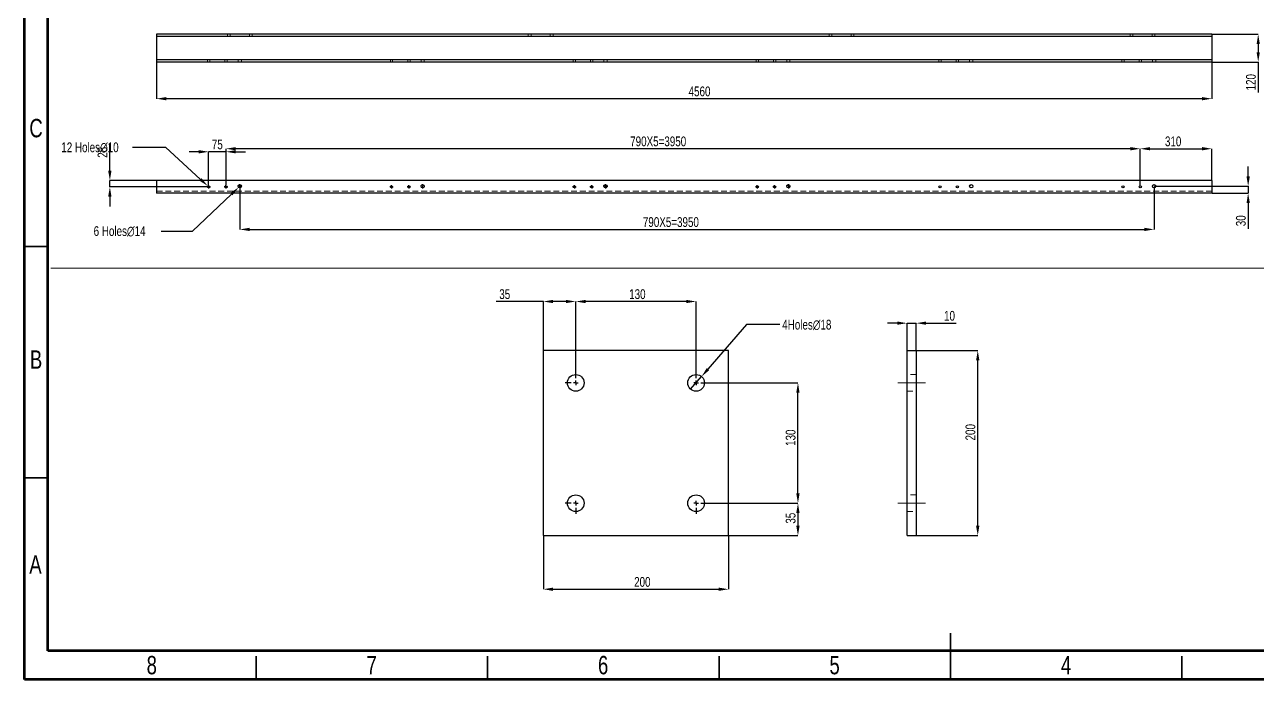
# Model space of a CAD drawing. Header units: millimetres. Extents: x 41 to 1868, y -696 to 319.
# Drawn here: x 970.7 to 1237, y 27.4 to 168.8 of the extents above; entities that cross this region are included whole.
import ezdxf

# ---------------------------------------------------------------- set-up
doc = ezdxf.new("R2010")
doc.units = ezdxf.units.MM
doc.header["$PDSIZE"] = -1
doc.linetypes.add('CENTERX2', pattern=[20.32, 12.7, -2.54, 2.54, -2.54])
doc.linetypes.add('HIDDEN', pattern=[1.905, 1.27, -0.635])
doc.layers.add('FORMAT', color=7, linetype='Continuous')
doc.styles.add('SLDTEXTSTYLE0', font='TXT', dxfattribs={"width": 0.75})
doc.dimstyles.new('SLDDIMSTYLE10', dxfattribs={"dimtxt": 2.116667, "dimasz": 2.116667, "dimexe": 0, "dimexo": 0.625, "dimgap": 0.529167, "dimtad": 1, "dimdec": 0, "dimlfac": 5, "dimrnd": 1e-09, "dimzin": 12, "dimtxsty": 'SLDTEXTSTYLE0', "dimsah": 1, "dimcen": 2.5, "dimazin": 3, "dimtfac": 1, "dimtdec": 0, "dimtmove": 0, "dimatfit": 3, "dimfrac": 2, "dimtzin": 12})
doc.dimstyles.new('SLDDIMSTYLE11', dxfattribs={"dimtxt": 2.116667, "dimasz": 2.116667, "dimexe": 0, "dimexo": 0.625, "dimgap": 0.529167, "dimtad": 1, "dimdec": 0, "dimlfac": 5, "dimrnd": 1e-09, "dimzin": 12, "dimtxsty": 'SLDTEXTSTYLE0', "dimsah": 1, "dimcen": 2.5, "dimazin": 3, "dimtfac": 1, "dimtdec": 0, "dimtmove": 0, "dimatfit": 0, "dimfrac": 2, "dimtzin": 12})
doc.dimstyles.new('SLDDIMSTYLE12', dxfattribs={"dimtxt": 2.116667, "dimasz": 2.116667, "dimexe": 0, "dimexo": 0.625, "dimgap": 0.529167, "dimtad": 1, "dimdec": 0, "dimlfac": 5, "dimrnd": 1e-09, "dimzin": 12, "dimtxsty": 'SLDTEXTSTYLE0', "dimblk1": 'NONE', "dimsah": 1, "dimcen": 0, "dimazin": 3, "dimtfac": 1, "dimtdec": 0, "dimtmove": 0, "dimatfit": 3, "dimldrblk": 'NONE', "dimfrac": 2, "dimtzin": 12})
doc.dimstyles.new('SLDDIMSTYLE5', dxfattribs={"dimtxt": 2.116667, "dimasz": 2.116667, "dimexe": 0, "dimexo": 0.625, "dimgap": 0.529167, "dimtad": 1, "dimdec": 0, "dimlfac": 20, "dimrnd": 1e-09, "dimzin": 12, "dimtxsty": 'SLDTEXTSTYLE0', "dimsah": 1, "dimcen": 2.5, "dimazin": 3, "dimtfac": 1, "dimtdec": 0, "dimtmove": 0, "dimatfit": 0, "dimfrac": 2, "dimtzin": 12})
doc.dimstyles.new('SLDDIMSTYLE7', dxfattribs={"dimtxt": 2.116667, "dimasz": 2.116667, "dimexe": 0, "dimexo": 0.625, "dimgap": 0.529167, "dimtad": 1, "dimdec": 0, "dimlfac": 20, "dimrnd": 1e-09, "dimzin": 12, "dimtxsty": 'SLDTEXTSTYLE0', "dimsah": 1, "dimcen": 2.5, "dimazin": 3, "dimtfac": 1, "dimtdec": 0, "dimtmove": 0, "dimatfit": 3, "dimfrac": 2, "dimtzin": 12})
doc.dimstyles.new('SLDDIMSTYLE8', dxfattribs={"dimtxt": 2.116667, "dimasz": 2.116667, "dimexe": 0, "dimexo": 0.625, "dimgap": 0.529167, "dimtad": 1, "dimdec": 0, "dimlfac": 20, "dimrnd": 1e-09, "dimzin": 12, "dimtxsty": 'SLDTEXTSTYLE0', "dimblk1": 'NONE', "dimsah": 1, "dimcen": 0, "dimazin": 3, "dimtfac": 1, "dimtdec": 0, "dimtmove": 0, "dimatfit": 3, "dimldrblk": 'NONE', "dimfrac": 2, "dimtzin": 12})

# ---------------------------------------------------------------- blocks, each defined once
blk = doc.blocks.new('*D744')
at = {"layer": 'Defpoints', "color": 0}
for p in [(999.14, 160.77), (1227.14, 160.77), (999.14, 152.85)]:
    blk.add_point(p, dxfattribs=at)
at = {"layer": 'FORMAT', "color": 0, "lineweight": -2}
for p, q in [((999.14, 160.71), (999.14, 152.85)), ((1227.14, 160.71), (1227.14, 152.85)), ((1225.03, 152.85), (1001.26, 152.85))]:
    blk.add_line(p, q, dxfattribs=at)
at = {"layer": 'FORMAT', "color": 0}
for points in [[(1001.26, 153.2), (1001.26, 152.5), (999.14, 152.85)], [(1225.03, 153.2), (1225.03, 152.5), (1227.14, 152.85)]]:
    blk.add_solid(points, dxfattribs=at)
at = {"layer": 'FORMAT', "color": 0, "insert": (1116.46, 155.49), "char_height": 2.117, "attachment_point": 2, "style": 'SLDTEXTSTYLE0'}
blk.add_mtext('\\A1;4560', dxfattribs=at)
blk = doc.blocks.new('*D745')
at = {"layer": 'Defpoints', "color": 0}
for p in [(1227.14, 166.77), (1227.14, 160.77), (1237.14, 160.77)]:
    blk.add_point(p, dxfattribs=at)
at = {"layer": 'FORMAT', "color": 0, "lineweight": -2}
for p, q in [((1227.21, 166.77), (1237.14, 166.77)), ((1237.14, 164.65), (1237.14, 162.89)), ((1227.21, 160.77), (1237.14, 160.77)), ((1237.14, 160.77), (1237.14, 154.16))]:
    blk.add_line(p, q, dxfattribs=at)
at = {"layer": 'FORMAT', "color": 0}
for points in [[(1236.79, 164.65), (1237.5, 164.65), (1237.14, 166.77)], [(1236.79, 162.89), (1237.5, 162.89), (1237.14, 160.77)]]:
    blk.add_solid(points, dxfattribs=at)
at = {"layer": 'FORMAT', "color": 0, "insert": (1234.5, 156.4), "char_height": 2.117, "attachment_point": 2, "rotation": 90, "style": 'SLDTEXTSTYLE0'}
blk.add_mtext('\\A1;120', dxfattribs=at)
blk = doc.blocks.new('*D746')
at = {"layer": 'Defpoints', "color": 0}
for p in [(1010.23, 133.98), (1010.6, 133.64)]:
    blk.add_point(p, dxfattribs=at)
at = {"layer": 'FORMAT', "color": 0, "lineweight": -2}
for p, q in [((993.94, 142.35), (1001.1, 142.35)), ((1001.1, 142.35), (1008.67, 135.41)), ((1010.6, 133.64), (1010.23, 133.98))]:
    blk.add_line(p, q, dxfattribs=at)
at = {"layer": 'FORMAT', "color": 0}
blk.add_solid([(1008.91, 135.67), (1008.44, 135.15), (1010.23, 133.98)], dxfattribs=at)
at = {"layer": 'FORMAT', "color": 0, "insert": (978.59, 143.41), "char_height": 2.1167, "attachment_point": 1, "style": 'SLDTEXTSTYLE0'}
blk.add_mtext('\\A1;12 Holes∅10', dxfattribs=at)
blk = doc.blocks.new('_None')
blk = doc.blocks.new('*D747')
at = {"layer": 'Defpoints', "color": 0}
for p in [(1016.89, 133.7), (1017.4, 134.18)]:
    blk.add_point(p, dxfattribs=at)
at = {"layer": 'FORMAT', "color": 0, "lineweight": -2}
for p, q in [((1017.4, 134.18), (1016.89, 133.7)), ((1006.91, 124.26), (1015.35, 132.24)), ((1000.13, 124.26), (1006.91, 124.26))]:
    blk.add_line(p, q, dxfattribs=at)
at = {"layer": 'FORMAT', "color": 0}
blk.add_solid([(1015.11, 132.5), (1015.59, 131.99), (1016.89, 133.7)], dxfattribs=at)
at = {"layer": 'FORMAT', "color": 0, "insert": (985.58, 125.31), "char_height": 2.1167, "attachment_point": 1, "style": 'SLDTEXTSTYLE0'}
blk.add_mtext('\\A1;6 Holes∅14', dxfattribs=at)
blk = doc.blocks.new('*D748')
at = {"layer": 'Defpoints', "color": 0}
for p in [(1010.42, 141.38), (1010.42, 134.19), (1014.17, 134.19)]:
    blk.add_point(p, dxfattribs=at)
at = {"layer": 'FORMAT', "color": 0, "lineweight": -2}
for p, q in [((1008.3, 141.38), (1006.18, 141.38)), ((1010.42, 134.25), (1010.42, 141.38)), ((1014.17, 141.38), (1010.42, 141.38)), ((1014.17, 134.25), (1014.17, 141.38)), ((1016.28, 141.38), (1018.4, 141.38))]:
    blk.add_line(p, q, dxfattribs=at)
at = {"layer": 'FORMAT', "color": 0}
for points in [[(1008.3, 141.74), (1008.3, 141.03), (1010.42, 141.38)], [(1016.28, 141.74), (1016.28, 141.03), (1014.17, 141.38)]]:
    blk.add_solid(points, dxfattribs=at)
at = {"layer": 'FORMAT', "color": 0, "insert": (1012.29, 144.03), "char_height": 2.117, "attachment_point": 2, "style": 'SLDTEXTSTYLE0'}
blk.add_mtext('\\A1;75', dxfattribs=at)
blk = doc.blocks.new('*D749')
at = {"layer": 'Defpoints', "color": 0}
for p in [(989.08, 135.19), (999.14, 135.19), (1010.04, 133.81)]:
    blk.add_point(p, dxfattribs=at)
at = {"layer": 'FORMAT', "color": 0, "lineweight": -2}
for p, q in [((989.08, 137.3), (989.08, 143.13)), ((999.08, 135.19), (989.08, 135.19)), ((989.08, 133.81), (989.08, 135.19)), ((1009.98, 133.81), (989.08, 133.81)), ((989.08, 131.7), (989.08, 129.58))]:
    blk.add_line(p, q, dxfattribs=at)
at = {"layer": 'FORMAT', "color": 0}
for points in [[(988.72, 137.3), (989.43, 137.3), (989.08, 135.19)], [(988.72, 131.7), (989.43, 131.7), (989.08, 133.81)]]:
    blk.add_solid(points, dxfattribs=at)
at = {"layer": 'FORMAT', "color": 0, "insert": (986.43, 141.27), "char_height": 2.117, "attachment_point": 2, "rotation": 90, "style": 'SLDTEXTSTYLE0'}
blk.add_mtext('\\A1;28', dxfattribs=at)
blk = doc.blocks.new('*D750')
at = {"layer": 'Defpoints', "color": 0}
for p in [(1214.64, 133.94), (1227.14, 132.44), (1234.97, 132.44)]:
    blk.add_point(p, dxfattribs=at)
at = {"layer": 'FORMAT', "color": 0, "lineweight": -2}
for p, q in [((1234.97, 136.05), (1234.97, 138.17)), ((1214.71, 133.94), (1234.97, 133.94)), ((1234.97, 133.94), (1234.97, 132.44)), ((1227.21, 132.44), (1234.97, 132.44)), ((1234.97, 130.32), (1234.97, 124.77))]:
    blk.add_line(p, q, dxfattribs=at)
at = {"layer": 'FORMAT', "color": 0}
for points in [[(1234.62, 136.05), (1235.33, 136.05), (1234.97, 133.94)], [(1234.62, 130.32), (1235.33, 130.32), (1234.97, 132.44)]]:
    blk.add_solid(points, dxfattribs=at)
at = {"layer": 'FORMAT', "color": 0, "insert": (1232.33, 126.48), "char_height": 2.117, "attachment_point": 2, "rotation": 90, "style": 'SLDTEXTSTYLE0'}
blk.add_mtext('\\A1;30', dxfattribs=at)
blk = doc.blocks.new('*D751')
at = {"layer": 'Defpoints', "color": 0}
for p in [(1017.14, 133.46), (1214.64, 133.94), (1214.64, 124.61)]:
    blk.add_point(p, dxfattribs=at)
at = {"layer": 'FORMAT', "color": 0, "lineweight": -2}
for p, q in [((1017.14, 133.4), (1017.14, 124.61)), ((1214.64, 133.88), (1214.64, 124.61)), ((1019.26, 124.61), (1212.53, 124.61))]:
    blk.add_line(p, q, dxfattribs=at)
at = {"layer": 'FORMAT', "color": 0}
for points in [[(1019.26, 124.97), (1019.26, 124.26), (1017.14, 124.61)], [(1212.53, 124.97), (1212.53, 124.26), (1214.64, 124.61)]]:
    blk.add_solid(points, dxfattribs=at)
at = {"layer": 'FORMAT', "color": 0, "insert": (1110.27, 127.26), "char_height": 2.1167, "attachment_point": 2, "style": 'SLDTEXTSTYLE0'}
blk.add_mtext('\\A1;790X5=3950', dxfattribs=at)
blk = doc.blocks.new('*D752')
at = {"layer": 'Defpoints', "color": 0}
for p in [(1227.14, 142.04), (1211.67, 133.81), (1227.14, 135.19)]:
    blk.add_point(p, dxfattribs=at)
at = {"layer": 'FORMAT', "color": 0, "lineweight": -2}
for p, q in [((1211.67, 133.88), (1211.67, 142.04)), ((1213.78, 142.04), (1225.03, 142.04)), ((1227.14, 135.25), (1227.14, 142.04))]:
    blk.add_line(p, q, dxfattribs=at)
at = {"layer": 'FORMAT', "color": 0}
for points in [[(1213.78, 142.4), (1213.78, 141.69), (1211.67, 142.04)], [(1225.03, 142.4), (1225.03, 141.69), (1227.14, 142.04)]]:
    blk.add_solid(points, dxfattribs=at)
at = {"layer": 'FORMAT', "color": 0, "insert": (1218.77, 144.69), "char_height": 2.117, "attachment_point": 2, "style": 'SLDTEXTSTYLE0'}
blk.add_mtext('\\A1;310', dxfattribs=at)
blk = doc.blocks.new('*D753')
at = {"layer": 'Defpoints', "color": 0}
for p in [(1014.17, 142.04), (1014.17, 134.19), (1211.67, 133.81)]:
    blk.add_point(p, dxfattribs=at)
at = {"layer": 'FORMAT', "color": 0, "lineweight": -2}
for p, q in [((1014.17, 134.25), (1014.17, 142.04)), ((1209.55, 142.04), (1016.28, 142.04)), ((1211.67, 133.88), (1211.67, 142.04))]:
    blk.add_line(p, q, dxfattribs=at)
at = {"layer": 'FORMAT', "color": 0}
for points in [[(1016.28, 142.4), (1016.28, 141.69), (1014.17, 142.04)], [(1209.55, 142.4), (1209.55, 141.69), (1211.67, 142.04)]]:
    blk.add_solid(points, dxfattribs=at)
at = {"layer": 'FORMAT', "color": 0, "insert": (1107.53, 144.69), "char_height": 2.1167, "attachment_point": 2, "style": 'SLDTEXTSTYLE0'}
blk.add_mtext('\\A1;790X5=3950', dxfattribs=at)
blk = doc.blocks.new('SW_CENTERMARKSYMBOL_25')
at = {"layer": 'FORMAT', "color": 0}
for p, q in [((-0.25, 0), (-0.475, 0)), ((0, 0), (-0.125, 0)), ((0, 0.25), (0, 0.475)), ((0, 0), (0, 0.125)), ((0, 0), (0, -0.125)), ((0, 0), (0.125, 0)), ((0.25, 0), (0.475, 0)), ((0, -0.25), (0, -0.475))]:
    blk.add_line(p, q, dxfattribs=at)
blk = doc.blocks.new('SW_CENTERMARKSYMBOL_26')
at = {"layer": 'FORMAT', "color": 0}
for p, q in [((-0.25, 0), (-0.475, 0)), ((0, 0), (-0.125, 0)), ((0, 0.25), (0, 0.475)), ((0, 0), (0, 0.125)), ((0, 0), (0, -0.125)), ((0, 0), (0.125, 0)), ((0.25, 0), (0.475, 0)), ((0, -0.25), (0, -0.475))]:
    blk.add_line(p, q, dxfattribs=at)
blk = doc.blocks.new('SW_CENTERMARKSYMBOL_27')
at = {"layer": 'FORMAT', "color": 0}
for p, q in [((-0.25, 0), (-0.475, 0)), ((0, 0), (-0.125, 0)), ((0, 0.25), (0, 0.475)), ((0, 0), (0, 0.125)), ((0, 0), (0, -0.125)), ((0, 0), (0.125, 0)), ((0.25, 0), (0.475, 0)), ((0, -0.25), (0, -0.475))]:
    blk.add_line(p, q, dxfattribs=at)
blk = doc.blocks.new('SW_CENTERMARKSYMBOL_28')
at = {"layer": 'FORMAT', "color": 0}
for p, q in [((-0.25, 0), (-0.475, 0)), ((0, 0), (-0.125, 0)), ((0, 0.25), (0, 0.475)), ((0, 0), (0, 0.125)), ((0, 0), (0, -0.125)), ((0, 0), (0.125, 0)), ((0.25, 0), (0.475, 0)), ((0, -0.25), (0, -0.475))]:
    blk.add_line(p, q, dxfattribs=at)
blk = doc.blocks.new('SW_CENTERMARKSYMBOL_29')
at = {"layer": 'FORMAT', "color": 0}
for p, q in [((-0.25, 0), (-0.375, 0)), ((0, 0), (-0.125, 0)), ((0, 0.25), (0, 0.375)), ((0, 0), (0, 0.125)), ((0, 0), (0, -0.125)), ((0, 0), (0.125, 0)), ((0.25, 0), (0.375, 0)), ((0, -0.25), (0, -0.375))]:
    blk.add_line(p, q, dxfattribs=at)
blk = doc.blocks.new('SW_CENTERMARKSYMBOL_30')
at = {"layer": 'FORMAT', "color": 0}
for p, q in [((-0.25, 0), (-0.375, 0)), ((0, 0), (-0.125, 0)), ((0, 0.25), (0, 0.375)), ((0, 0), (0, 0.125)), ((0, 0), (0, -0.125)), ((0, 0), (0.125, 0)), ((0.25, 0), (0.375, 0)), ((0, -0.25), (0, -0.375))]:
    blk.add_line(p, q, dxfattribs=at)
blk = doc.blocks.new('SW_CENTERMARKSYMBOL_31')
at = {"layer": 'FORMAT', "color": 0}
for p, q in [((-0.25, 0), (-0.375, 0)), ((0, 0), (-0.125, 0)), ((0, 0.25), (0, 0.375)), ((0, 0), (0, 0.125)), ((0, 0), (0, -0.125)), ((0, 0), (0.125, 0)), ((0.25, 0), (0.375, 0)), ((0, -0.25), (0, -0.375))]:
    blk.add_line(p, q, dxfattribs=at)
blk = doc.blocks.new('SW_CENTERMARKSYMBOL_32')
at = {"layer": 'FORMAT', "color": 0}
for p, q in [((-0.25, 0), (-0.375, 0)), ((0, 0), (-0.125, 0)), ((0, 0.25), (0, 0.375)), ((0, 0), (0, 0.125)), ((0, 0), (0, -0.125)), ((0, 0), (0.125, 0)), ((0.25, 0), (0.375, 0)), ((0, -0.25), (0, -0.375))]:
    blk.add_line(p, q, dxfattribs=at)
blk = doc.blocks.new('SW_CENTERMARKSYMBOL_33')
at = {"layer": 'FORMAT', "color": 0}
for p, q in [((-0.25, 0), (-0.375, 0)), ((0, 0), (-0.125, 0)), ((0, 0.25), (0, 0.375)), ((0, 0), (0, 0.125)), ((0, 0), (0, -0.125)), ((0, 0), (0.125, 0)), ((0.25, 0), (0.375, 0)), ((0, -0.25), (0, -0.375))]:
    blk.add_line(p, q, dxfattribs=at)
blk = doc.blocks.new('SW_CENTERMARKSYMBOL_34')
at = {"layer": 'FORMAT', "color": 0}
for p, q in [((-0.25, 0), (-0.375, 0)), ((0, 0), (-0.125, 0)), ((0, 0.25), (0, 0.375)), ((0, 0), (0, 0.125)), ((0, 0), (0, -0.125)), ((0, 0), (0.125, 0)), ((0.25, 0), (0.375, 0)), ((0, -0.25), (0, -0.375))]:
    blk.add_line(p, q, dxfattribs=at)
blk = doc.blocks.new('SW_CENTERMARKSYMBOL_35')
at = {"layer": 'FORMAT', "color": 0}
for p, q in [((-0.25, 0), (-0.375, 0)), ((0, 0), (-0.125, 0)), ((0, 0.25), (0, 0.375)), ((0, 0), (0, 0.125)), ((0, 0), (0, -0.125)), ((0, 0), (0.125, 0)), ((0.25, 0), (0.375, 0)), ((0, -0.25), (0, -0.375))]:
    blk.add_line(p, q, dxfattribs=at)
blk = doc.blocks.new('SW_CENTERMARKSYMBOL_36')
at = {"layer": 'FORMAT', "color": 0}
for p, q in [((-0.25, 0), (-0.375, 0)), ((0, 0), (-0.125, 0)), ((0, 0.25), (0, 0.375)), ((0, 0), (0, 0.125)), ((0, 0), (0, -0.125)), ((0, 0), (0.125, 0)), ((0.25, 0), (0.375, 0)), ((0, -0.25), (0, -0.375))]:
    blk.add_line(p, q, dxfattribs=at)
blk = doc.blocks.new('*D754')
at = {"layer": 'Defpoints', "color": 0}
for p in [(1082.72, 58.47), (1122.72, 58.47), (1122.72, 46.89)]:
    blk.add_point(p, dxfattribs=at)
at = {"layer": 'FORMAT', "color": 0, "lineweight": -2}
for p, q in [((1082.72, 58.41), (1082.72, 46.89)), ((1122.72, 58.41), (1122.72, 46.89)), ((1084.83, 46.89), (1120.6, 46.89))]:
    blk.add_line(p, q, dxfattribs=at)
at = {"layer": 'FORMAT', "color": 0}
for points in [[(1084.83, 47.24), (1084.83, 46.53), (1082.72, 46.89)], [(1120.6, 47.24), (1120.6, 46.53), (1122.72, 46.89)]]:
    blk.add_solid(points, dxfattribs=at)
at = {"layer": 'FORMAT', "color": 0, "insert": (1104.1, 49.53), "char_height": 2.117, "attachment_point": 2, "style": 'SLDTEXTSTYLE0'}
blk.add_mtext('\\A1;200', dxfattribs=at)
blk = doc.blocks.new('*D755')
at = {"layer": 'Defpoints', "color": 0}
for p in [(1118.02, 91.47), (1137.72, 91.47), (1118.02, 65.47)]:
    blk.add_point(p, dxfattribs=at)
at = {"layer": 'FORMAT', "color": 0, "lineweight": -2}
for p, q in [((1118.08, 91.47), (1137.72, 91.47)), ((1137.72, 67.59), (1137.72, 89.35)), ((1118.08, 65.47), (1137.72, 65.47))]:
    blk.add_line(p, q, dxfattribs=at)
at = {"layer": 'FORMAT', "color": 0}
for points in [[(1137.36, 89.35), (1138.07, 89.35), (1137.72, 91.47)], [(1137.36, 67.59), (1138.07, 67.59), (1137.72, 65.47)]]:
    blk.add_solid(points, dxfattribs=at)
at = {"layer": 'FORMAT', "color": 0, "insert": (1135.07, 79.62), "char_height": 2.117, "attachment_point": 2, "rotation": 90, "style": 'SLDTEXTSTYLE0'}
blk.add_mtext('\\A1;130', dxfattribs=at)
blk = doc.blocks.new('*D756')
at = {"layer": 'Defpoints', "color": 0}
for p in [(1118.02, 65.47), (1122.72, 58.47), (1137.72, 58.47)]:
    blk.add_point(p, dxfattribs=at)
at = {"layer": 'FORMAT', "color": 0, "lineweight": -2}
for p, q in [((1118.08, 65.47), (1137.72, 65.47)), ((1137.72, 63.35), (1137.72, 60.59)), ((1122.78, 58.47), (1137.72, 58.47))]:
    blk.add_line(p, q, dxfattribs=at)
at = {"layer": 'FORMAT', "color": 0}
for points in [[(1137.36, 63.35), (1138.07, 63.35), (1137.72, 65.47)], [(1137.36, 60.59), (1138.07, 60.59), (1137.72, 58.47)]]:
    blk.add_solid(points, dxfattribs=at)
at = {"layer": 'FORMAT', "color": 0, "insert": (1135.07, 62.23), "char_height": 2.117, "attachment_point": 2, "rotation": 90, "style": 'SLDTEXTSTYLE0'}
blk.add_mtext('\\A1;35', dxfattribs=at)
blk = doc.blocks.new('*D757')
at = {"layer": 'Defpoints', "color": 0}
for p in [(1089.72, 109.04), (1089.72, 93.77), (1115.72, 93.77)]:
    blk.add_point(p, dxfattribs=at)
at = {"layer": 'FORMAT', "color": 0, "lineweight": -2}
for p, q in [((1089.72, 93.83), (1089.72, 109.04)), ((1113.6, 109.04), (1091.83, 109.04)), ((1115.72, 93.83), (1115.72, 109.04))]:
    blk.add_line(p, q, dxfattribs=at)
at = {"layer": 'FORMAT', "color": 0}
for points in [[(1091.83, 109.39), (1091.83, 108.69), (1089.72, 109.04)], [(1113.6, 109.39), (1113.6, 108.69), (1115.72, 109.04)]]:
    blk.add_solid(points, dxfattribs=at)
at = {"layer": 'FORMAT', "color": 0, "insert": (1103.03, 111.69), "char_height": 2.117, "attachment_point": 2, "style": 'SLDTEXTSTYLE0'}
blk.add_mtext('\\A1;130', dxfattribs=at)
blk = doc.blocks.new('*D758')
at = {"layer": 'Defpoints', "color": 0}
for p in [(1082.72, 109.04), (1082.72, 98.47), (1089.72, 93.77)]:
    blk.add_point(p, dxfattribs=at)
at = {"layer": 'FORMAT', "color": 0, "lineweight": -2}
for p, q in [((1082.72, 109.04), (1072.53, 109.04)), ((1082.72, 98.53), (1082.72, 109.04)), ((1087.6, 109.04), (1084.83, 109.04)), ((1089.72, 93.83), (1089.72, 109.04))]:
    blk.add_line(p, q, dxfattribs=at)
at = {"layer": 'FORMAT', "color": 0}
for points in [[(1084.83, 109.39), (1084.83, 108.69), (1082.72, 109.04)], [(1087.6, 109.39), (1087.6, 108.69), (1089.72, 109.04)]]:
    blk.add_solid(points, dxfattribs=at)
at = {"layer": 'FORMAT', "color": 0, "insert": (1074.38, 111.69), "char_height": 2.117, "attachment_point": 2, "style": 'SLDTEXTSTYLE0'}
blk.add_mtext('\\A1;35', dxfattribs=at)
blk = doc.blocks.new('*D759')
at = {"layer": 'Defpoints', "color": 0}
for p in [(1116.9, 92.83), (1114.54, 90.11)]:
    blk.add_point(p, dxfattribs=at)
at = {"layer": 'FORMAT', "color": 0, "lineweight": -2}
for p, q in [((1126.62, 104.04), (1118.28, 94.43)), ((1133.8, 104.04), (1126.62, 104.04)), ((1114.54, 90.11), (1116.9, 92.83))]:
    blk.add_line(p, q, dxfattribs=at)
at = {"layer": 'FORMAT', "color": 0}
blk.add_solid([(1118.02, 94.66), (1118.55, 94.2), (1116.9, 92.83)], dxfattribs=at)
at = {"layer": 'FORMAT', "color": 0, "insert": (1134.33, 105.1), "char_height": 2.1167, "attachment_point": 1, "style": 'SLDTEXTSTYLE0'}
blk.add_mtext('\\A1;4Holes∅18', dxfattribs=at)
blk = doc.blocks.new('SW_CENTERMARKSYMBOL_37')
at = {"layer": 'FORMAT', "color": 0}
for p, q in [((-26, 27), (-26, 28.3)), ((0, 27), (0, 28.3)), ((-27, 26), (-28.3, 26)), ((-26, 26), (-26.5, 26)), ((-26, 26), (-26, 26.5)), ((-26, 26), (-26, 25.5)), ((-26, 26), (-25.5, 26)), ((0, 26), (-0.5, 26)), ((0, 26), (0, 26.5)), ((0, 26), (0, 25.5)), ((0, 26), (0.5, 26)), ((1, 26), (2.3, 26)), ((-27, 0), (-28.3, 0)), ((-26, 0), (-26.5, 0)), ((-26, 0), (-26, 0.5)), ((-26, 0), (-26, -0.5)), ((-26, 0), (-25.5, 0)), ((0, 0), (-0.5, 0)), ((0, 0), (0, 0.5)), ((0, 0), (0, -0.5)), ((0, 0), (0.5, 0)), ((1, 0), (2.3, 0)), ((-26, -1), (-26, -2.3)), ((0, -1), (0, -2.3))]:
    blk.add_line(p, q, dxfattribs=at)
blk = doc.blocks.new('*D760')
at = {"layer": 'Defpoints', "color": 0}
for p in [(1163.29, 98.47), (1176.56, 98.47), (1163.29, 58.47)]:
    blk.add_point(p, dxfattribs=at)
at = {"layer": 'FORMAT', "color": 0, "lineweight": -2}
for p, q in [((1163.36, 98.47), (1176.56, 98.47)), ((1176.56, 60.59), (1176.56, 96.35)), ((1163.36, 58.47), (1176.56, 58.47))]:
    blk.add_line(p, q, dxfattribs=at)
at = {"layer": 'FORMAT', "color": 0}
for points in [[(1176.2, 96.35), (1176.91, 96.35), (1176.56, 98.47)], [(1176.2, 60.59), (1176.91, 60.59), (1176.56, 58.47)]]:
    blk.add_solid(points, dxfattribs=at)
at = {"layer": 'FORMAT', "color": 0, "insert": (1173.91, 80.8), "char_height": 2.117, "attachment_point": 2, "rotation": 90, "style": 'SLDTEXTSTYLE0'}
blk.add_mtext('\\A1;200', dxfattribs=at)
blk = doc.blocks.new('*D761')
at = {"layer": 'Defpoints', "color": 0}
for p in [(1163.29, 104.36), (1161.29, 98.47), (1163.29, 98.47)]:
    blk.add_point(p, dxfattribs=at)
at = {"layer": 'FORMAT', "color": 0, "lineweight": -2}
for p, q in [((1159.18, 104.36), (1157.06, 104.36)), ((1161.29, 98.53), (1161.29, 104.36)), ((1161.29, 104.36), (1163.29, 104.36)), ((1163.29, 98.53), (1163.29, 104.36)), ((1165.41, 104.36), (1171.91, 104.36))]:
    blk.add_line(p, q, dxfattribs=at)
at = {"layer": 'FORMAT', "color": 0}
for points in [[(1159.18, 104.72), (1159.18, 104.01), (1161.29, 104.36)], [(1165.41, 104.72), (1165.41, 104.01), (1163.29, 104.36)]]:
    blk.add_solid(points, dxfattribs=at)
at = {"layer": 'FORMAT', "color": 0, "insert": (1170.46, 107.01), "char_height": 2.117, "attachment_point": 2, "style": 'SLDTEXTSTYLE0'}
blk.add_mtext('\\A1;10', dxfattribs=at)

msp = doc.modelspace()

# ---------------------------------------------------------------- linework, layer by layer
at = {"color": 7, "linetype": 'Continuous', "lineweight": 70}
for p, q in [((970.676, 27.4229), (970.676, 314.4229)), ((975.676, 33.5564), (975.676, 310.5564)), ((1365.0784, 33.5564), (975.676, 33.5564)), ((1370.676, 27.4229), (970.676, 27.4229))]:
    msp.add_line(p, q, dxfattribs=at)
at = {"color": 7, "linetype": 'Continuous', "lineweight": 25}
for p, q in [((1227.1433, 166.7706), (999.1433, 166.7706)), ((999.1433, 166.7706), (999.1433, 166.3206)), ((1227.1433, 166.3206), (999.1433, 166.3206)), ((999.1433, 166.3206), (999.1433, 161.2206)), ((1227.1433, 166.7706), (1227.1433, 166.3206)), ((1227.1433, 166.3206), (1227.1433, 161.2206)), ((1227.1433, 161.2206), (999.1433, 161.2206)), ((999.1433, 161.2206), (999.1433, 160.7706)), ((1227.1433, 160.7706), (999.1433, 160.7706)), ((1227.1433, 161.2206), (1227.1433, 160.7706)), ((1227.1433, 135.1879), (999.1433, 135.1879)), ((999.1433, 135.1879), (999.1433, 132.4379)), ((1227.1433, 135.1879), (1227.1433, 132.4379)), ((1227.1433, 132.4379), (999.1433, 132.4379)), ((1122.7174, 98.4694), (1082.7174, 98.4694)), ((1082.7174, 98.4694), (1082.7174, 58.4694)), ((1122.7174, 58.4694), (1122.7174, 98.4694)), ((1161.2944, 58.4694), (1161.2944, 98.4694)), ((1161.2944, 98.4694), (1163.2944, 98.4694)), ((1163.2944, 58.4694), (1163.2944, 98.4694)), ((1082.7174, 58.4694), (1122.7174, 58.4694)), ((1161.2944, 58.4694), (1163.2944, 58.4694))]:
    msp.add_line(p, q, dxfattribs=at)
at = {"color": 7, "linetype": 'HIDDEN', "lineweight": 18}
for p, q in [((1014.4683, 166.7706), (1014.4683, 166.3206)), ((1015.0683, 166.3206), (1015.0683, 166.7706)), ((1019.2183, 166.7706), (1019.2183, 166.3206)), ((1019.8183, 166.3206), (1019.8183, 166.7706)), ((1079.4683, 166.7706), (1079.4683, 166.3206)), ((1080.0683, 166.3206), (1080.0683, 166.7706)), ((1084.2183, 166.7706), (1084.2183, 166.3206)), ((1084.8183, 166.3206), (1084.8183, 166.7706)), ((1144.4683, 166.7706), (1144.4683, 166.3206)), ((1145.0683, 166.3206), (1145.0683, 166.7706)), ((1149.2183, 166.7706), (1149.2183, 166.3206)), ((1149.8183, 166.3206), (1149.8183, 166.7706)), ((1209.4683, 166.7706), (1209.4683, 166.3206)), ((1210.0683, 166.3206), (1210.0683, 166.7706)), ((1214.2183, 166.7706), (1214.2183, 166.3206)), ((1214.8183, 166.3206), (1214.8183, 166.7706)), ((1010.1683, 161.2206), (1010.1683, 160.7706)), ((1010.6683, 160.7706), (1010.6683, 161.2206)), ((1013.9183, 161.2206), (1013.9183, 160.7706)), ((1014.4183, 160.7706), (1014.4183, 161.2206)), ((1016.7933, 161.2206), (1016.7933, 160.7706)), ((1017.4933, 160.7706), (1017.4933, 161.2206)), ((1049.6683, 161.2206), (1049.6683, 160.7706)), ((1050.1683, 160.7706), (1050.1683, 161.2206)), ((1053.4183, 161.2206), (1053.4183, 160.7706)), ((1053.9183, 160.7706), (1053.9183, 161.2206)), ((1056.2933, 161.2206), (1056.2933, 160.7706)), ((1056.9933, 160.7706), (1056.9933, 161.2206)), ((1089.1683, 161.2206), (1089.1683, 160.7706)), ((1089.6683, 160.7706), (1089.6683, 161.2206)), ((1092.9183, 161.2206), (1092.9183, 160.7706)), ((1093.4183, 160.7706), (1093.4183, 161.2206)), ((1095.7933, 161.2206), (1095.7933, 160.7706)), ((1096.4933, 160.7706), (1096.4933, 161.2206)), ((1128.6683, 161.2206), (1128.6683, 160.7706)), ((1129.1683, 160.7706), (1129.1683, 161.2206)), ((1132.4183, 161.2206), (1132.4183, 160.7706)), ((1132.9183, 160.7706), (1132.9183, 161.2206)), ((1135.2933, 161.2206), (1135.2933, 160.7706)), ((1135.9933, 160.7706), (1135.9933, 161.2206)), ((1168.1683, 161.2206), (1168.1683, 160.7706)), ((1168.6683, 160.7706), (1168.6683, 161.2206)), ((1171.9183, 161.2206), (1171.9183, 160.7706)), ((1172.4183, 160.7706), (1172.4183, 161.2206)), ((1174.7933, 161.2206), (1174.7933, 160.7706)), ((1175.4933, 160.7706), (1175.4933, 161.2206)), ((1207.6683, 161.2206), (1207.6683, 160.7706)), ((1208.1683, 160.7706), (1208.1683, 161.2206)), ((1211.4183, 161.2206), (1211.4183, 160.7706)), ((1211.9183, 160.7706), (1211.9183, 161.2206)), ((1214.2933, 161.2206), (1214.2933, 160.7706)), ((1214.9933, 160.7706), (1214.9933, 161.2206)), ((1227.1433, 132.8879), (999.1433, 132.8879)), ((1163.2944, 93.2694), (1161.2944, 93.2694)), ((1161.2944, 89.6694), (1163.2944, 89.6694)), ((1163.2944, 67.2694), (1161.2944, 67.2694)), ((1161.2944, 63.6694), (1163.2944, 63.6694))]:
    msp.add_line(p, q, dxfattribs=at)
at = {"color": 7, "linetype": 'Continuous', "lineweight": 35}
for p, q in [((975.676, 120.9229), (970.676, 120.9229)), ((975.676, 70.9229), (970.676, 70.9229)), ((1170.676, 27.4219), (1170.676, 37.4239)), ((1020.676, 32.4229), (1020.676, 27.4229)), ((1070.676, 32.4229), (1070.676, 27.4229)), ((1120.676, 32.4229), (1120.676, 27.4229)), ((1170.676, 32.4229), (1170.676, 27.4229)), ((1220.676, 32.4229), (1220.676, 27.4229))]:
    msp.add_line(p, q, dxfattribs=at)
at = {"color": 7, "linetype": 'Continuous', "lineweight": 18}
msp.add_line((1271.5108, 116.2221), (976.296, 116.2221), dxfattribs=at)
at = {"color": 7, "linetype": 'Continuous', "lineweight": 25}
for centre, radius in [((1010.4183, 133.8129), 0.25), ((1014.1683, 133.8129), 0.25), ((1017.1433, 133.9379), 0.35), ((1049.9183, 133.8129), 0.25), ((1053.6683, 133.8129), 0.25), ((1056.6433, 133.9379), 0.35), ((1089.4183, 133.8129), 0.25), ((1093.1683, 133.8129), 0.25), ((1096.1433, 133.9379), 0.35), ((1128.9183, 133.8129), 0.25), ((1132.6683, 133.8129), 0.25), ((1135.6433, 133.9379), 0.35), ((1168.4183, 133.8129), 0.25), ((1172.1683, 133.8129), 0.25), ((1175.1433, 133.9379), 0.35), ((1207.9183, 133.8129), 0.25), ((1211.6683, 133.8129), 0.25), ((1214.6433, 133.9379), 0.35), ((1089.7174, 91.4694), 1.8), ((1115.7174, 91.4694), 1.8), ((1089.7174, 65.4694), 1.8), ((1115.7174, 65.4694), 1.8)]:
    msp.add_circle(centre, radius, dxfattribs=at)
at = {"layer": 'FORMAT', "linetype": 'CENTERX2', "lineweight": 18, "ltscale": 4}
for p, q in [((1165.2944, 91.4694), (1159.2944, 91.4694)), ((1165.2944, 65.4694), (1159.2944, 65.4694))]:
    msp.add_line(p, q, dxfattribs=at)

# ---------------------------------------------------------------- block references
at = {"layer": 'FORMAT'}
for name, p in [('SW_CENTERMARKSYMBOL_36', (1010.4183, 133.8129)), ('SW_CENTERMARKSYMBOL_35', (1014.1683, 133.8129)), ('SW_CENTERMARKSYMBOL_28', (1017.1433, 133.9379)), ('SW_CENTERMARKSYMBOL_34', (1049.9183, 133.8129)), ('SW_CENTERMARKSYMBOL_33', (1053.6683, 133.8129)), ('SW_CENTERMARKSYMBOL_27', (1056.6433, 133.9379)), ('SW_CENTERMARKSYMBOL_32', (1089.4183, 133.8129)), ('SW_CENTERMARKSYMBOL_31', (1093.1683, 133.8129)), ('SW_CENTERMARKSYMBOL_26', (1096.1433, 133.9379)), ('SW_CENTERMARKSYMBOL_30', (1128.9183, 133.8129)), ('SW_CENTERMARKSYMBOL_29', (1132.6683, 133.8129)), ('SW_CENTERMARKSYMBOL_25', (1135.6433, 133.9379)), ('SW_CENTERMARKSYMBOL_37', (1115.7174, 65.4694))]:
    msp.add_blockref(name, p, dxfattribs=at)

# ---------------------------------------------------------------- texts
at = {"color": 7, "linetype": 'Continuous', "lineweight": 0, "char_height": 3.9688, "attachment_point": 2, "style": 'SLDTEXTSTYLE0'}
for s, insert in [('C', (973.1346, 148.483)), ('B', (973.1466, 98.483)), ('A', (973.0156, 54.233)), ('8', (998.136, 32.483)), ('7', (1045.636, 32.483)), ('6', (1095.636, 32.483)), ('5', (1145.636, 32.483)), ('4', (1195.636, 32.483))]:
    msp.add_mtext(s, dxfattribs=dict(at, insert=insert))

# ---------------------------------------------------------------- dimensions: what is measured, and where the dimension line sits
at = {"layer": 'FORMAT'}
for base, p1, p2, dimstyle, picture, middle in [((1237.1433, 160.7706), (1227.1433, 166.7706), (1227.1433, 160.7706), 'SLDDIMSTYLE7', '*D745', (1237.1433, 156.4049)), ((989.0777660365, 135.1879404674), (1010.0432637041, 133.8129404674), (999.1432637041, 135.1879404674), 'SLDDIMSTYLE5', '*D749', (989.0777660365, 141.2733571341)), ((1234.9749, 132.4379), (1214.6433, 133.9379), (1227.1433, 132.4379), 'SLDDIMSTYLE5', '*D750', (1234.9749, 126.4848)), ((1176.5554, 98.4694), (1163.2944, 58.4694), (1163.2944, 98.4694), 'SLDDIMSTYLE10', '*D760', (1176.5554, 80.7965)), ((1137.7174, 91.4694), (1118.0174, 65.4694), (1118.0174, 91.4694), 'SLDDIMSTYLE10', '*D755', (1137.7174, 79.6188)), ((1137.7174, 58.4694), (1118.0174, 65.4694), (1122.7174, 58.4694), 'SLDDIMSTYLE11', '*D756', (1137.7174, 62.231))]:
    dim = msp.add_linear_dim(base=base, p1=p1, p2=p2, angle=90, dimstyle=dimstyle, dxfattribs=at)
    dim.commit()
    dim.dimension.update_dxf_attribs({"geometry": picture, "text_midpoint": middle, "dimtype": 160})
for base, p1, p2, dimstyle, picture, middle in [((999.1433, 152.8483), (1227.1433, 160.7706), (999.1433, 160.7706), 'SLDDIMSTYLE7', '*D744', (1116.4563, 152.8483)), ((1010.4183, 141.3833), (1014.1683, 134.1879), (1010.4183, 134.1879), 'SLDDIMSTYLE5', '*D748', (1012.2933, 141.3833)), ((1227.1432637041, 142.0438771369), (1211.6682637041, 133.8129404674), (1227.1432637041, 135.1879404674), 'SLDDIMSTYLE7', '*D752', (1218.7669704365, 142.0438771369)), ((1082.7174, 109.0406), (1089.7174, 93.7694), (1082.7174, 98.4694), 'SLDDIMSTYLE10', '*D758', (1074.3789, 109.0406)), ((1089.7174, 109.0406), (1115.7174, 93.7694), (1089.7174, 93.7694), 'SLDDIMSTYLE10', '*D757', (1103.034, 109.0406)), ((1163.2944, 104.3643), (1161.2944, 98.4694), (1163.2944, 98.4694), 'SLDDIMSTYLE11', '*D761', (1170.4583, 104.3643)), ((1122.7174, 46.8869), (1082.7174, 58.4694), (1122.7174, 58.4694), 'SLDDIMSTYLE10', '*D754', (1104.1002, 46.8869))]:
    dim = msp.add_linear_dim(base=base, p1=p1, p2=p2, dimstyle=dimstyle, dxfattribs=at)
    dim.commit()
    dim.dimension.update_dxf_attribs({"geometry": picture, "text_midpoint": middle, "dimtype": 160})
for base, p1, p2, picture, middle in [((1014.1683, 142.0439), (1211.6683, 133.8129), (1014.1683, 134.1879), '*D753', (1107.528, 142.0439)), ((1214.6433, 124.6126), (1017.1433, 133.4629), (1214.6433, 133.9379), '*D751', (1110.2725, 124.6126))]:
    dim = msp.add_linear_dim(base=base, p1=p1, p2=p2, text='790X5=<>', dimstyle='SLDDIMSTYLE7', dxfattribs=at)
    dim.commit()
    dim.dimension.update_dxf_attribs({"geometry": picture, "text_midpoint": middle, "dimtype": 160})
for p1, p2, text, dimstyle, picture, middle in [((1010.6026, 133.644), (1010.234, 133.9819), '12 Holes<>', 'SLDDIMSTYLE8', '*D746', (985.9999, 142.3541)), ((1017.3975, 134.1785), (1016.889, 133.6974), '6 Holes<>', 'SLDDIMSTYLE8', '*D747', (992.5902, 124.2557)), ((1114.5378, 90.1098), (1116.897, 92.829), '4Holes<>', 'SLDDIMSTYLE12', '*D759', (1140.5517, 104.0406))]:
    dim = msp.add_diameter_dim_2p(p1=p1, p2=p2, text=text, dimstyle=dimstyle, dxfattribs=at)
    dim.commit()
    dim.dimension.update_dxf_attribs({"geometry": picture, "text_midpoint": middle, "dimtype": 163})

doc.saveas('drawing.dxf')
